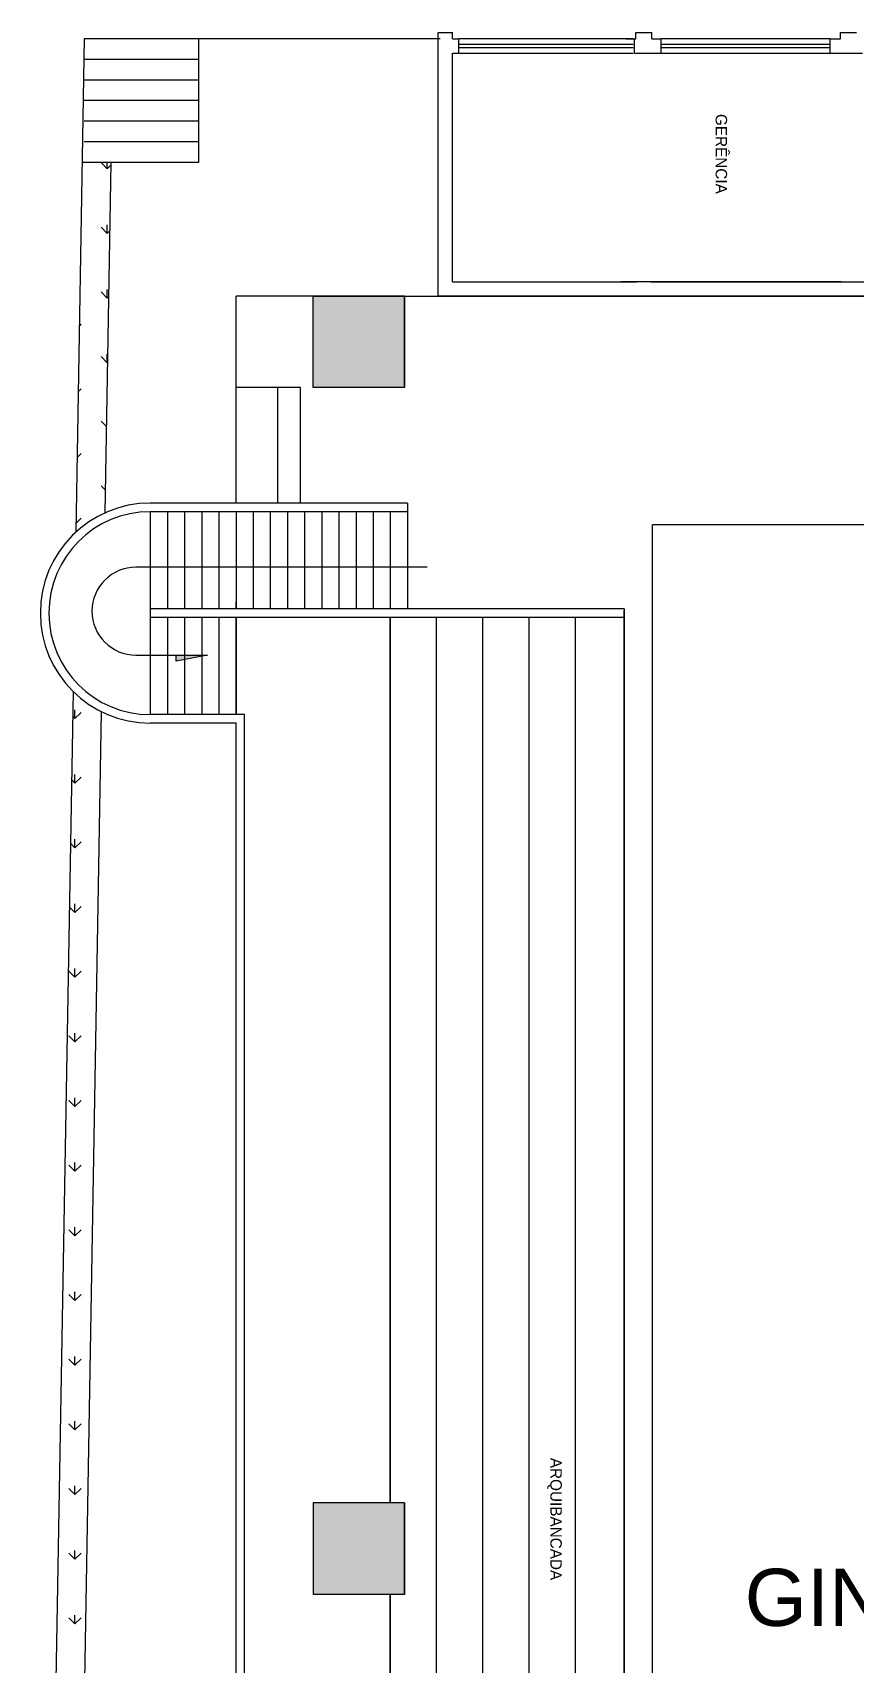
# Model space of a CAD drawing. Extents: x 346 to 515, y 162 to 297.
# Drawn here: x 370.09 to 384.48, y 220.88 to 249.43 of the extents above; entities that cross this region are included whole.
import ezdxf

# ---------------------------------------------------------------- set-up
doc = ezdxf.new("R2010")
doc.units = 0
doc.header["$LTSCALE"] = 35
doc.layers.get('0').update_dxf_attribs({"linetype": 'CONTINUOUS'})
for name, color, linetype in [('COTA', 13, 'CONTINUOUS'), ('ESQUADRIA-FINA', 1, 'CONTINUOUS'), ('ESQUADRIA-GROSSA', 5, 'CONTINUOUS'), ('HACHURA-PLANTAS', 3, 'CONTINUOUS'), ('TEXTO', 2, 'CONTINUOUS'), ('TEXTO-FINO', 5, 'CONTINUOUS')]:
    doc.layers.add(name, color=color, linetype=linetype)
doc.styles.add('ARIAL', font='arial.ttf')

msp = doc.modelspace()

# ---------------------------------------------------------------- hatches: boundary and pattern name
for points in [[(376.59616, 243.21612), (376.59616, 244.81612), (374.99616, 244.81612), (374.99616, 243.21612)], [(376.59616, 222.10612), (376.59616, 223.70612), (374.99616, 223.70612), (374.99616, 222.10612)]]:
    msp.add_hatch(color=256).paths.add_polyline_path(points)
at = {"layer": 'ESQUADRIA-FINA'}
h = msp.add_hatch(color=256, dxfattribs=at)
h.paths.add_polyline_path([(372.72896, 238.45448), (372.59816, 238.4291), (372.59816, 238.53602), (372.72896, 238.53602)])
h.paths.add_polyline_path([(372.72896, 238.45448), (372.72896, 238.53602), (373.00896, 238.53602), (373.00896, 238.50881)])
h.paths.add_polyline_path([(373.00896, 238.50881), (373.00896, 238.53602), (373.1492, 238.53602)])

# ---------------------------------------------------------------- linework, layer by layer
for p, q in [((377.18616, 249.42612), (377.43616, 249.42612)), ((377.18616, 249.31612), (377.18616, 249.42612)), ((377.18616, 244.81612), (377.18616, 249.31612)), ((377.43616, 249.31612), (377.43616, 249.42612)), ((377.43616, 249.31612), (377.54498, 249.31612)), ((377.54498, 249.06612), (377.54498, 249.31612)), ((377.54498, 249.06612), (377.54498, 249.31612)), ((380.46616, 249.31612), (380.6418, 249.31612)), ((380.62138, 249.06612), (380.62138, 249.31612)), ((380.6418, 249.42612), (380.9218, 249.42612)), ((380.6418, 249.31612), (380.6418, 249.42612)), ((380.9218, 249.31612), (380.9218, 249.42612)), ((380.9218, 249.31612), (381.08557, 249.31612)), ((381.08557, 249.06612), (381.08557, 249.31612)), ((384.04616, 249.06612), (384.04616, 249.31612)), ((384.04616, 249.31612), (384.2218, 249.31612)), ((384.2218, 249.42612), (384.5018, 249.42612)), ((384.2218, 249.31612), (384.2218, 249.42612)), ((377.43616, 245.06612), (377.43616, 249.06612)), ((377.43616, 247.99612), (377.43616, 249.06612)), ((377.43616, 249.06612), (377.54498, 249.06612)), ((380.62138, 249.06612), (381.08557, 249.06612)), ((384.04616, 249.06612), (384.61062, 249.06612)), ((384.04616, 249.06612), (384.23616, 249.06612)), ((377.43616, 245.06612), (380.65616, 245.06612)), ((384.23616, 245.06612), (380.37761, 245.06612)), ((380.90616, 245.06612), (389.08616, 245.06612)), ((376.59616, 244.81612), (374.99616, 244.81612)), ((374.99616, 244.81612), (376.59616, 244.81612)), ((376.59616, 244.81612), (374.99616, 244.81612)), ((374.99616, 243.21612), (374.99616, 244.81612)), ((376.59616, 244.81612), (388.08616, 244.81612)), ((376.59616, 244.81612), (376.59616, 243.21612)), ((376.59616, 243.21612), (376.59616, 244.81612)), ((389.23616, 244.81612), (377.18616, 244.81612)), ((376.59616, 243.21612), (374.99616, 243.21612)), ((376.64616, 241.19612), (372.14616, 241.19612)), ((372.14616, 241.04612), (372.14616, 237.49612)), ((376.64616, 241.04612), (372.14616, 241.04612)), ((372.44616, 241.04612), (372.44616, 239.34612)), ((372.74616, 241.04612), (372.74616, 239.34612)), ((373.04616, 241.04612), (373.04616, 239.34612)), ((373.34616, 241.04612), (373.34616, 239.34612)), ((373.64616, 241.04612), (373.64616, 239.34612)), ((373.94616, 241.04612), (373.94616, 239.34612)), ((374.24616, 241.04612), (374.24616, 239.34612)), ((374.54616, 241.04612), (374.54616, 239.34612)), ((374.84616, 241.04612), (374.84616, 239.34612)), ((375.14616, 241.04612), (375.14616, 239.34612)), ((375.44616, 241.04612), (375.44616, 239.34612)), ((375.74616, 241.04612), (375.74616, 239.34612)), ((376.04616, 241.04612), (376.04616, 239.34612)), ((376.34616, 241.04612), (376.34616, 239.34612)), ((376.64616, 241.19612), (376.64616, 239.34612)), ((380.43616, 239.34612), (372.14616, 239.34612)), ((373.64616, 239.34612), (373.64616, 239.46612)), ((380.43616, 239.34612), (380.43616, 206.46612)), ((380.43616, 239.19612), (372.14616, 239.19612)), ((372.44616, 239.19612), (372.44616, 237.49612)), ((372.74616, 239.19612), (372.74616, 237.49612)), ((373.04616, 239.19612), (373.04616, 237.49612)), ((373.34616, 239.19612), (373.34616, 237.49612)), ((373.64616, 237.49612), (373.64616, 239.19612)), ((373.64616, 239.19612), (373.64616, 237.49612)), ((373.79616, 237.49612), (372.14616, 237.49612)), ((373.79616, 208.31612), (373.79616, 237.49612)), ((373.64616, 237.34612), (372.14616, 237.34612)), ((373.64616, 208.46612), (373.64616, 237.34612)), ((376.59616, 223.70612), (374.99616, 223.70612)), ((374.99616, 223.70612), (374.99616, 222.10612)), ((376.59616, 222.10612), (376.59616, 223.70612)), ((376.59616, 223.70612), (376.59616, 222.10612)), ((376.59616, 223.70612), (376.59616, 222.10612)), ((376.59616, 222.10612), (374.99616, 222.10612)), ((376.59616, 222.10612), (374.99616, 222.10612)), ((376.34616, 222.10612), (376.34616, 206.61612)), ((376.34616, 206.61612), (376.34616, 222.10612))]:
    msp.add_line(p, q)
for radius in [1.925, 1.775]:
    msp.add_arc((372.14616, 239.27112), radius, 90, 270)
at = {"layer": 'COTA'}
for p, q in [((380.43616, 206.46612), (380.43616, 239.31612)), ((376.34616, 223.70612), (376.34616, 239.19612)), ((376.34616, 239.19612), (376.34616, 223.70612)), ((377.15616, 206.61612), (377.15616, 239.19612)), ((377.96616, 206.61612), (377.96616, 239.19612)), ((378.77616, 206.61612), (378.77616, 239.19612)), ((379.58616, 206.61612), (379.58616, 239.19612))]:
    msp.add_line(p, q, dxfattribs=at)
at = {"layer": 'ESQUADRIA-FINA'}
for p, q in [((370.9901, 249.31612), (370.84129, 240.68637)), ((377.21771, 249.31612), (370.9901, 249.31612)), ((372.99178, 249.31612), (372.98736, 247.15612)), ((380.59757, 249.31612), (377.54498, 249.31612)), ((384.04616, 249.31612), (381.08557, 249.31612)), ((372.98736, 248.95612), (370.98735, 248.95612)), ((377.54498, 249.06612), (380.59757, 249.06612)), ((381.08557, 249.06612), (384.04616, 249.06612)), ((372.98736, 248.59612), (370.98735, 248.59612)), ((372.98736, 248.23612), (370.98735, 248.23612)), ((372.98736, 247.87612), (370.98735, 247.87612)), ((372.98736, 247.51612), (370.98735, 247.51612)), ((372.98736, 247.15612), (370.95286, 247.15612)), ((371.45293, 247.15612), (371.34716, 241.02247)), ((373.64616, 241.19612), (373.64616, 244.81612)), ((374.99616, 244.81612), (373.64616, 244.81612)), ((374.77616, 243.21612), (373.64616, 243.21612)), ((374.37616, 241.19612), (374.37616, 243.21612)), ((374.77616, 241.19612), (374.77616, 243.21612)), ((399.93616, 240.81612), (380.93616, 240.81612)), ((380.93616, 202.34612), (380.93616, 240.81612)), ((376.98953, 240.07483), (371.89511, 240.07483)), ((371.89511, 238.53602), (373.1492, 238.53602)), ((372.59816, 238.4291), (372.59816, 238.53602)), ((373.1492, 238.53602), (372.59816, 238.4291)), ((370.79327, 237.90169), (370.08616, 196.89612)), ((371.28725, 237.54836), (370.77587, 207.89313))]:
    msp.add_line(p, q, dxfattribs=at)
msp.add_arc((371.89511, 239.30602), 0.77, 90, 270, dxfattribs=at)
at = {"layer": 'ESQUADRIA-GROSSA'}
for p, q in [((380.59757, 249.21612), (377.54498, 249.21612)), ((384.04616, 249.21612), (381.08557, 249.21612)), ((377.54498, 249.16612), (380.59757, 249.16612)), ((381.08557, 249.16612), (384.04616, 249.16612))]:
    msp.add_line(p, q, dxfattribs=at)
at = {"layer": 'HACHURA-PLANTAS'}
for p, q in [((371.39257, 247.04605), (371.2865, 247.15212)), ((371.39257, 247.04605), (371.39257, 247.15612)), ((371.39257, 247.04605), (371.45206, 247.10554)), ((371.39257, 245.91468), (371.39257, 246.06468)), ((371.39257, 245.91468), (371.2865, 246.02075)), ((371.39257, 245.91468), (371.43221, 245.95432)), ((370.92336, 245.44547), (370.93295, 245.45506)), ((371.39257, 244.78331), (371.39257, 244.93331)), ((371.39257, 244.78331), (371.2865, 244.88937)), ((371.39257, 244.78331), (371.41235, 244.8031)), ((370.9035, 244.29425), (370.93295, 244.32369)), ((371.39257, 243.65565), (371.39257, 243.80194)), ((371.3925, 243.652), (371.2865, 243.758)), ((370.88365, 243.14302), (370.93295, 243.19232)), ((371.37332, 242.53981), (371.2865, 242.62663)), ((370.8638, 241.9918), (370.93295, 242.06095)), ((371.35415, 241.42762), (371.2865, 241.49526)), ((370.84395, 240.84058), (370.93295, 240.92958)), ((370.82688, 237.4294), (370.82688, 237.5794)), ((370.82688, 237.4294), (370.93295, 237.53546)), ((370.82688, 237.4294), (370.78583, 237.47045)), ((370.82688, 236.29803), (370.76665, 236.35825)), ((370.82688, 236.29803), (370.82688, 236.44803)), ((370.82688, 236.29803), (370.93295, 236.40409)), ((370.82688, 235.16666), (370.74747, 235.24606)), ((370.82688, 235.16666), (370.82688, 235.31666)), ((370.82688, 235.16666), (370.93295, 235.27272)), ((370.82688, 234.03529), (370.7283, 234.13387)), ((370.82688, 234.03529), (370.82688, 234.18529)), ((370.82688, 234.03529), (370.93295, 234.14135)), ((370.82688, 232.90391), (370.72082, 233.00998)), ((370.82688, 232.90391), (370.82688, 233.05391)), ((370.82688, 232.90391), (370.93295, 233.00998)), ((370.82688, 231.77254), (370.72082, 231.87861)), ((370.82688, 231.77254), (370.82688, 231.92254)), ((370.82688, 231.77254), (370.93295, 231.87861)), ((370.82688, 230.64117), (370.72082, 230.74724)), ((370.82688, 230.64117), (370.82688, 230.79117)), ((370.82688, 230.64117), (370.93295, 230.74724)), ((370.82688, 229.5098), (370.72082, 229.61587)), ((370.82688, 229.5098), (370.82688, 229.6598)), ((370.82688, 229.5098), (370.93295, 229.61587)), ((370.82688, 228.37843), (370.72082, 228.4845)), ((370.82688, 228.37843), (370.82688, 228.52843)), ((370.82688, 228.37843), (370.93295, 228.4845)), ((370.82688, 227.24706), (370.72082, 227.35313)), ((370.82688, 227.24706), (370.82688, 227.39706)), ((370.82688, 227.24706), (370.93295, 227.35313)), ((370.82688, 226.11569), (370.72082, 226.22176)), ((370.82688, 226.11569), (370.82688, 226.26569)), ((370.82688, 226.11569), (370.93295, 226.22176)), ((370.82688, 224.98432), (370.72082, 225.09038)), ((370.82688, 224.98432), (370.82688, 225.13432)), ((370.82688, 224.98432), (370.93295, 225.09038)), ((370.82688, 223.85295), (370.72082, 223.95901)), ((370.82688, 223.85295), (370.82688, 224.00295)), ((370.82688, 223.85295), (370.93295, 223.95901)), ((370.82688, 222.72158), (370.72082, 222.82764)), ((370.82688, 222.72158), (370.82688, 222.87158)), ((370.82688, 222.72158), (370.93295, 222.82764)), ((370.82688, 221.59021), (370.72082, 221.69627)), ((370.82688, 221.59021), (370.82688, 221.74021)), ((370.82688, 221.59021), (370.93295, 221.69627))]:
    msp.add_line(p, q, dxfattribs=at)

# ---------------------------------------------------------------- texts
at = {"layer": 'TEXTO', "style": 'ARIAL'}
msp.add_text('GINÁSIO DE ESPORTES', height=1, dxfattribs=at).set_placement((382.54835, 221.55329))
at = {"layer": 'TEXTO-FINO'}
for s, p in [('GERÊNCIA', (382.03914, 248.00324)), ('ARQUIBANCADA', (379.14638, 224.49396))]:
    msp.add_text(s, height=0.2, rotation=270, dxfattribs=at).set_placement(p)

doc.saveas('drawing.dxf')
